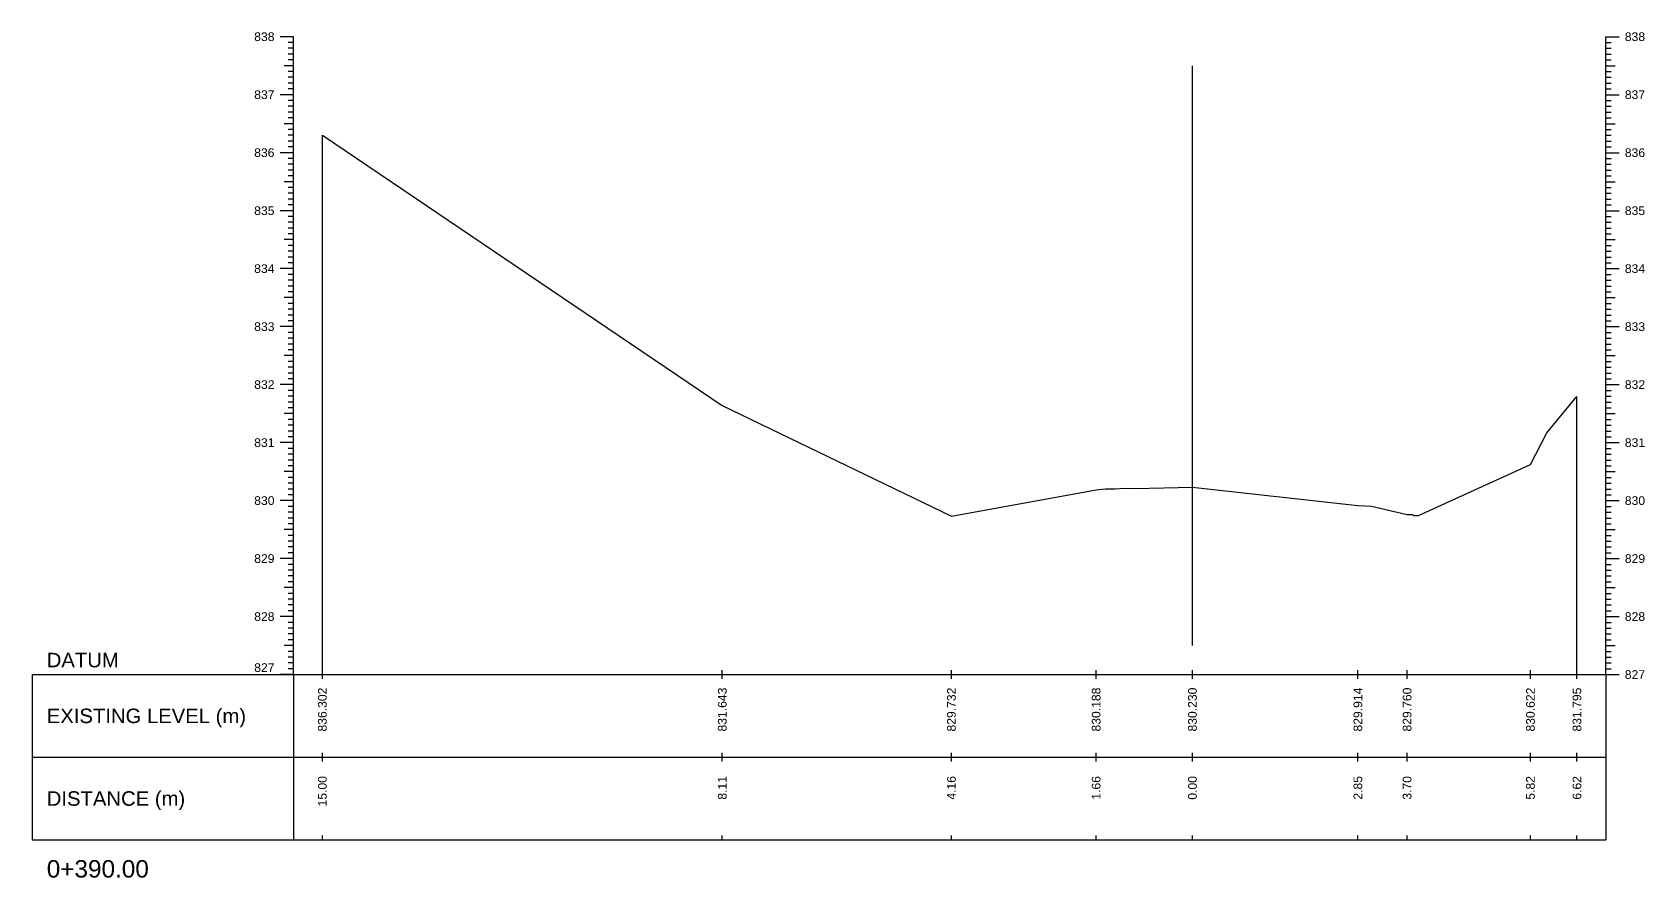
# Model space of a CAD drawing. Header units: millimetres. Extents: x 2757 to 35141, y 547 to 28513.
# Drawn here: x 32429.4 to 32707.3, y 26750.7 to 26896.6 of the extents above; entities that cross this region are included whole.
import ezdxf
from ezdxf.enums import TextEntityAlignment as Align

# ---------------------------------------------------------------- set-up
doc = ezdxf.new("R2010")
doc.units = ezdxf.units.MM
for name, color, linetype in [('CL', 4, 'Continuous'), ('CS_Drawing', 7, 'Continuous'), ('GL', 3, 'Continuous')]:
    doc.layers.add(name, color=color, linetype=linetype)
doc.styles.get("Standard").update_dxf_attribs({"font": 'arial.ttf'})

msp = doc.modelspace()

# ---------------------------------------------------------------- linework, layer by layer
at = {"layer": 'CL', "ltscale": 10}
msp.add_line((32629.35008, 26790.79126), (32629.35008, 26890.79126), dxfattribs=at)
at = {"layer": 'CS_Drawing'}
for p, q in [((32474.35008, 26895.79126), (32472.10008, 26895.79126)), ((32474.35008, 26895.79126), (32472.77508, 26895.79126)), ((32474.35008, 26895.79126), (32473.45008, 26895.79126)), ((32474.35008, 26894.79126), (32473.45008, 26894.79126)), ((32474.35008, 26785.79126), (32474.35008, 26895.79126)), ((32700.58713, 26895.79126), (32702.83713, 26895.79126)), ((32700.58713, 26895.79126), (32702.16213, 26895.79126)), ((32700.58713, 26895.79126), (32701.48713, 26895.79126)), ((32700.58713, 26785.79126), (32700.58713, 26895.79126)), ((32700.58713, 26894.79126), (32701.48713, 26894.79126)), ((32474.35008, 26893.79126), (32473.45008, 26893.79126)), ((32474.35008, 26892.79126), (32473.45008, 26892.79126)), ((32474.35008, 26891.79126), (32473.45008, 26891.79126)), ((32700.58713, 26893.79126), (32701.48713, 26893.79126)), ((32700.58713, 26892.79126), (32701.48713, 26892.79126)), ((32700.58713, 26891.79126), (32701.48713, 26891.79126)), ((32474.35008, 26890.79126), (32472.77508, 26890.79126)), ((32474.35008, 26890.79126), (32473.45008, 26890.79126)), ((32474.35008, 26889.79126), (32473.45008, 26889.79126)), ((32700.58713, 26890.79126), (32702.16213, 26890.79126)), ((32700.58713, 26890.79126), (32701.48713, 26890.79126)), ((32700.58713, 26889.79126), (32701.48713, 26889.79126)), ((32474.35008, 26888.79126), (32473.45008, 26888.79126)), ((32474.35008, 26887.79126), (32473.45008, 26887.79126)), ((32474.35008, 26886.79126), (32473.45008, 26886.79126)), ((32700.58713, 26888.79126), (32701.48713, 26888.79126)), ((32700.58713, 26887.79126), (32701.48713, 26887.79126)), ((32700.58713, 26886.79126), (32701.48713, 26886.79126)), ((32474.35008, 26885.79126), (32472.10008, 26885.79126)), ((32474.35008, 26885.79126), (32472.77508, 26885.79126)), ((32474.35008, 26885.79126), (32473.45008, 26885.79126)), ((32474.35008, 26884.79126), (32473.45008, 26884.79126)), ((32474.35008, 26883.79126), (32473.45008, 26883.79126)), ((32700.58713, 26885.79126), (32702.83713, 26885.79126)), ((32700.58713, 26885.79126), (32702.16213, 26885.79126)), ((32700.58713, 26885.79126), (32701.48713, 26885.79126)), ((32700.58713, 26884.79126), (32701.48713, 26884.79126)), ((32700.58713, 26883.79126), (32701.48713, 26883.79126)), ((32474.35008, 26880.79126), (32472.77508, 26880.79126)), ((32474.35008, 26882.79126), (32473.45008, 26882.79126)), ((32474.35008, 26881.79126), (32473.45008, 26881.79126)), ((32474.35008, 26880.79126), (32473.45008, 26880.79126)), ((32700.58713, 26882.79126), (32701.48713, 26882.79126)), ((32700.58713, 26881.79126), (32701.48713, 26881.79126)), ((32700.58713, 26880.79126), (32702.16213, 26880.79126)), ((32700.58713, 26880.79126), (32701.48713, 26880.79126)), ((32474.35008, 26879.79126), (32473.45008, 26879.79126)), ((32474.35008, 26878.79126), (32473.45008, 26878.79126)), ((32474.35008, 26877.79126), (32473.45008, 26877.79126)), ((32479.35008, 26785.79126), (32479.35008, 26878.81126)), ((32700.58713, 26879.79126), (32701.48713, 26879.79126)), ((32700.58713, 26878.79126), (32701.48713, 26878.79126)), ((32700.58713, 26877.79126), (32701.48713, 26877.79126)), ((32474.35008, 26875.79126), (32472.10008, 26875.79126)), ((32474.35008, 26875.79126), (32472.77508, 26875.79126)), ((32474.35008, 26876.79126), (32473.45008, 26876.79126)), ((32474.35008, 26875.79126), (32473.45008, 26875.79126)), ((32700.58713, 26876.79126), (32701.48713, 26876.79126)), ((32700.58713, 26875.79126), (32702.83713, 26875.79126)), ((32700.58713, 26875.79126), (32702.16213, 26875.79126)), ((32700.58713, 26875.79126), (32701.48713, 26875.79126)), ((32474.35008, 26874.79126), (32473.45008, 26874.79126)), ((32474.35008, 26873.79126), (32473.45008, 26873.79126)), ((32474.35008, 26872.79126), (32473.45008, 26872.79126)), ((32700.58713, 26874.79126), (32701.48713, 26874.79126)), ((32700.58713, 26873.79126), (32701.48713, 26873.79126)), ((32700.58713, 26872.79126), (32701.48713, 26872.79126)), ((32474.35008, 26870.79126), (32472.77508, 26870.79126)), ((32474.35008, 26871.79126), (32473.45008, 26871.79126)), ((32474.35008, 26870.79126), (32473.45008, 26870.79126)), ((32474.35008, 26869.79126), (32473.45008, 26869.79126)), ((32700.58713, 26871.79126), (32701.48713, 26871.79126)), ((32700.58713, 26870.79126), (32702.16213, 26870.79126)), ((32700.58713, 26870.79126), (32701.48713, 26870.79126)), ((32700.58713, 26869.79126), (32701.48713, 26869.79126)), ((32474.35008, 26868.79126), (32473.45008, 26868.79126)), ((32474.35008, 26867.79126), (32473.45008, 26867.79126)), ((32474.35008, 26866.79126), (32473.45008, 26866.79126)), ((32700.58713, 26868.79126), (32701.48713, 26868.79126)), ((32700.58713, 26867.79126), (32701.48713, 26867.79126)), ((32700.58713, 26866.79126), (32701.48713, 26866.79126)), ((32474.35008, 26865.79126), (32472.10008, 26865.79126)), ((32474.35008, 26865.79126), (32472.77508, 26865.79126)), ((32474.35008, 26865.79126), (32473.45008, 26865.79126)), ((32474.35008, 26864.79126), (32473.45008, 26864.79126)), ((32700.58713, 26865.79126), (32702.83713, 26865.79126)), ((32700.58713, 26865.79126), (32702.16213, 26865.79126)), ((32700.58713, 26865.79126), (32701.48713, 26865.79126)), ((32700.58713, 26864.79126), (32701.48713, 26864.79126)), ((32474.35008, 26863.79126), (32473.45008, 26863.79126)), ((32474.35008, 26862.79126), (32473.45008, 26862.79126)), ((32474.35008, 26861.79126), (32473.45008, 26861.79126)), ((32700.58713, 26863.79126), (32701.48713, 26863.79126)), ((32700.58713, 26862.79126), (32701.48713, 26862.79126)), ((32700.58713, 26861.79126), (32701.48713, 26861.79126)), ((32474.35008, 26860.79126), (32472.77508, 26860.79126)), ((32474.35008, 26860.79126), (32473.45008, 26860.79126)), ((32474.35008, 26859.79126), (32473.45008, 26859.79126)), ((32474.35008, 26858.79126), (32473.45008, 26858.79126)), ((32700.58713, 26860.79126), (32702.16213, 26860.79126)), ((32700.58713, 26860.79126), (32701.48713, 26860.79126)), ((32700.58713, 26859.79126), (32701.48713, 26859.79126)), ((32700.58713, 26858.79126), (32701.48713, 26858.79126)), ((32474.35008, 26855.79126), (32472.10008, 26855.79126)), ((32474.35008, 26855.79126), (32472.77508, 26855.79126)), ((32474.35008, 26857.79126), (32473.45008, 26857.79126)), ((32474.35008, 26856.79126), (32473.45008, 26856.79126)), ((32474.35008, 26855.79126), (32473.45008, 26855.79126)), ((32700.58713, 26857.79126), (32701.48713, 26857.79126)), ((32700.58713, 26856.79126), (32701.48713, 26856.79126)), ((32700.58713, 26855.79126), (32702.83713, 26855.79126)), ((32700.58713, 26855.79126), (32702.16213, 26855.79126)), ((32700.58713, 26855.79126), (32701.48713, 26855.79126)), ((32474.35008, 26854.79126), (32473.45008, 26854.79126)), ((32474.35008, 26853.79126), (32473.45008, 26853.79126)), ((32474.35008, 26852.79126), (32473.45008, 26852.79126)), ((32700.58713, 26854.79126), (32701.48713, 26854.79126)), ((32700.58713, 26853.79126), (32701.48713, 26853.79126)), ((32700.58713, 26852.79126), (32701.48713, 26852.79126)), ((32474.35008, 26850.79126), (32472.77508, 26850.79126)), ((32474.35008, 26851.79126), (32473.45008, 26851.79126)), ((32474.35008, 26850.79126), (32473.45008, 26850.79126)), ((32700.58713, 26851.79126), (32701.48713, 26851.79126)), ((32700.58713, 26850.79126), (32702.16213, 26850.79126)), ((32700.58713, 26850.79126), (32701.48713, 26850.79126)), ((32474.35008, 26849.79126), (32473.45008, 26849.79126)), ((32474.35008, 26848.79126), (32473.45008, 26848.79126)), ((32474.35008, 26847.79126), (32473.45008, 26847.79126)), ((32700.58713, 26849.79126), (32701.48713, 26849.79126)), ((32700.58713, 26848.79126), (32701.48713, 26848.79126)), ((32700.58713, 26847.79126), (32701.48713, 26847.79126)), ((32474.35008, 26845.79126), (32472.10008, 26845.79126)), ((32474.35008, 26845.79126), (32472.77508, 26845.79126)), ((32474.35008, 26846.79126), (32473.45008, 26846.79126)), ((32474.35008, 26845.79126), (32473.45008, 26845.79126)), ((32474.35008, 26844.79126), (32473.45008, 26844.79126)), ((32700.58713, 26846.79126), (32701.48713, 26846.79126)), ((32700.58713, 26845.79126), (32702.83713, 26845.79126)), ((32700.58713, 26845.79126), (32702.16213, 26845.79126)), ((32700.58713, 26845.79126), (32701.48713, 26845.79126)), ((32700.58713, 26844.79126), (32701.48713, 26844.79126)), ((32474.35008, 26843.79126), (32473.45008, 26843.79126)), ((32474.35008, 26842.79126), (32473.45008, 26842.79126)), ((32474.35008, 26841.79126), (32473.45008, 26841.79126)), ((32700.58713, 26843.79126), (32701.48713, 26843.79126)), ((32700.58713, 26842.79126), (32701.48713, 26842.79126)), ((32700.58713, 26841.79126), (32701.48713, 26841.79126)), ((32474.35008, 26840.79126), (32472.77508, 26840.79126)), ((32474.35008, 26840.79126), (32473.45008, 26840.79126)), ((32474.35008, 26839.79126), (32473.45008, 26839.79126)), ((32700.58713, 26840.79126), (32702.16213, 26840.79126)), ((32700.58713, 26840.79126), (32701.48713, 26840.79126)), ((32700.58713, 26839.79126), (32701.48713, 26839.79126)), ((32474.35008, 26838.79126), (32473.45008, 26838.79126)), ((32474.35008, 26837.79126), (32473.45008, 26837.79126)), ((32474.35008, 26836.79126), (32473.45008, 26836.79126)), ((32700.58713, 26838.79126), (32701.48713, 26838.79126)), ((32700.58713, 26837.79126), (32701.48713, 26837.79126)), ((32700.58713, 26836.79126), (32701.48713, 26836.79126)), ((32474.35008, 26835.79126), (32472.10008, 26835.79126)), ((32474.35008, 26835.79126), (32472.77508, 26835.79126)), ((32474.35008, 26835.79126), (32473.45008, 26835.79126)), ((32474.35008, 26834.79126), (32473.45008, 26834.79126)), ((32474.35008, 26833.79126), (32473.45008, 26833.79126)), ((32695.58713, 26785.79126), (32695.58713, 26833.74126)), ((32700.58713, 26835.79126), (32702.83713, 26835.79126)), ((32700.58713, 26835.79126), (32702.16213, 26835.79126)), ((32700.58713, 26835.79126), (32701.48713, 26835.79126)), ((32700.58713, 26834.79126), (32701.48713, 26834.79126)), ((32700.58713, 26833.79126), (32701.48713, 26833.79126)), ((32474.35008, 26830.79126), (32472.77508, 26830.79126)), ((32474.35008, 26832.79126), (32473.45008, 26832.79126)), ((32474.35008, 26831.79126), (32473.45008, 26831.79126)), ((32474.35008, 26830.79126), (32473.45008, 26830.79126)), ((32700.58713, 26832.79126), (32701.48713, 26832.79126)), ((32700.58713, 26831.79126), (32701.48713, 26831.79126)), ((32700.58713, 26830.79126), (32702.16213, 26830.79126)), ((32700.58713, 26830.79126), (32701.48713, 26830.79126)), ((32474.35008, 26829.79126), (32473.45008, 26829.79126)), ((32474.35008, 26828.79126), (32473.45008, 26828.79126)), ((32474.35008, 26827.79126), (32473.45008, 26827.79126)), ((32700.58713, 26829.79126), (32701.48713, 26829.79126)), ((32700.58713, 26828.79126), (32701.48713, 26828.79126)), ((32700.58713, 26827.79126), (32701.48713, 26827.79126)), ((32474.35008, 26825.79126), (32472.10008, 26825.79126)), ((32474.35008, 26825.79126), (32472.77508, 26825.79126)), ((32474.35008, 26826.79126), (32473.45008, 26826.79126)), ((32474.35008, 26825.79126), (32473.45008, 26825.79126)), ((32700.58713, 26826.79126), (32701.48713, 26826.79126)), ((32700.58713, 26825.79126), (32702.83713, 26825.79126)), ((32700.58713, 26825.79126), (32702.16213, 26825.79126)), ((32700.58713, 26825.79126), (32701.48713, 26825.79126)), ((32474.35008, 26824.79126), (32473.45008, 26824.79126)), ((32474.35008, 26823.79126), (32473.45008, 26823.79126)), ((32474.35008, 26822.79126), (32473.45008, 26822.79126)), ((32700.58713, 26824.79126), (32701.48713, 26824.79126)), ((32700.58713, 26823.79126), (32701.48713, 26823.79126)), ((32700.58713, 26822.79126), (32701.48713, 26822.79126)), ((32474.35008, 26820.79126), (32472.77508, 26820.79126)), ((32474.35008, 26821.79126), (32473.45008, 26821.79126)), ((32474.35008, 26820.79126), (32473.45008, 26820.79126)), ((32474.35008, 26819.79126), (32473.45008, 26819.79126)), ((32700.58713, 26821.79126), (32701.48713, 26821.79126)), ((32700.58713, 26820.79126), (32702.16213, 26820.79126)), ((32700.58713, 26820.79126), (32701.48713, 26820.79126)), ((32700.58713, 26819.79126), (32701.48713, 26819.79126)), ((32474.35008, 26818.79126), (32473.45008, 26818.79126)), ((32474.35008, 26817.79126), (32473.45008, 26817.79126)), ((32474.35008, 26816.79126), (32473.45008, 26816.79126)), ((32700.58713, 26818.79126), (32701.48713, 26818.79126)), ((32700.58713, 26817.79126), (32701.48713, 26817.79126)), ((32700.58713, 26816.79126), (32701.48713, 26816.79126)), ((32474.35008, 26815.79126), (32472.10008, 26815.79126)), ((32474.35008, 26815.79126), (32472.77508, 26815.79126)), ((32474.35008, 26815.79126), (32473.45008, 26815.79126)), ((32474.35008, 26814.79126), (32473.45008, 26814.79126)), ((32700.58713, 26815.79126), (32702.83713, 26815.79126)), ((32700.58713, 26815.79126), (32702.16213, 26815.79126)), ((32700.58713, 26815.79126), (32701.48713, 26815.79126)), ((32700.58713, 26814.79126), (32701.48713, 26814.79126)), ((32474.35008, 26813.79126), (32473.45008, 26813.79126)), ((32474.35008, 26812.79126), (32473.45008, 26812.79126)), ((32474.35008, 26811.79126), (32473.45008, 26811.79126)), ((32700.58713, 26813.79126), (32701.48713, 26813.79126)), ((32700.58713, 26812.79126), (32701.48713, 26812.79126)), ((32700.58713, 26811.79126), (32701.48713, 26811.79126)), ((32474.35008, 26810.79126), (32472.77508, 26810.79126)), ((32474.35008, 26810.79126), (32473.45008, 26810.79126)), ((32474.35008, 26809.79126), (32473.45008, 26809.79126)), ((32474.35008, 26808.79126), (32473.45008, 26808.79126)), ((32700.58713, 26810.79126), (32702.16213, 26810.79126)), ((32700.58713, 26810.79126), (32701.48713, 26810.79126)), ((32700.58713, 26809.79126), (32701.48713, 26809.79126)), ((32700.58713, 26808.79126), (32701.48713, 26808.79126)), ((32474.35008, 26805.79126), (32472.10008, 26805.79126)), ((32474.35008, 26805.79126), (32472.77508, 26805.79126)), ((32474.35008, 26807.79126), (32473.45008, 26807.79126)), ((32474.35008, 26806.79126), (32473.45008, 26806.79126)), ((32474.35008, 26805.79126), (32473.45008, 26805.79126)), ((32700.58713, 26807.79126), (32701.48713, 26807.79126)), ((32700.58713, 26806.79126), (32701.48713, 26806.79126)), ((32700.58713, 26805.79126), (32702.83713, 26805.79126)), ((32700.58713, 26805.79126), (32702.16213, 26805.79126)), ((32700.58713, 26805.79126), (32701.48713, 26805.79126)), ((32474.35008, 26804.79126), (32473.45008, 26804.79126)), ((32474.35008, 26803.79126), (32473.45008, 26803.79126)), ((32474.35008, 26802.79126), (32473.45008, 26802.79126)), ((32700.58713, 26804.79126), (32701.48713, 26804.79126)), ((32700.58713, 26803.79126), (32701.48713, 26803.79126)), ((32700.58713, 26802.79126), (32701.48713, 26802.79126)), ((32474.35008, 26800.79126), (32472.77508, 26800.79126)), ((32474.35008, 26801.79126), (32473.45008, 26801.79126)), ((32474.35008, 26800.79126), (32473.45008, 26800.79126)), ((32700.58713, 26801.79126), (32701.48713, 26801.79126)), ((32700.58713, 26800.79126), (32702.16213, 26800.79126)), ((32700.58713, 26800.79126), (32701.48713, 26800.79126)), ((32474.35008, 26799.79126), (32473.45008, 26799.79126)), ((32474.35008, 26798.79126), (32473.45008, 26798.79126)), ((32474.35008, 26797.79126), (32473.45008, 26797.79126)), ((32700.58713, 26799.79126), (32701.48713, 26799.79126)), ((32700.58713, 26798.79126), (32701.48713, 26798.79126)), ((32700.58713, 26797.79126), (32701.48713, 26797.79126)), ((32474.35008, 26795.79126), (32472.10008, 26795.79126)), ((32474.35008, 26795.79126), (32472.77508, 26795.79126)), ((32474.35008, 26796.79126), (32473.45008, 26796.79126)), ((32474.35008, 26795.79126), (32473.45008, 26795.79126)), ((32474.35008, 26794.79126), (32473.45008, 26794.79126)), ((32700.58713, 26796.79126), (32701.48713, 26796.79126)), ((32700.58713, 26795.79126), (32702.83713, 26795.79126)), ((32700.58713, 26795.79126), (32702.16213, 26795.79126)), ((32700.58713, 26795.79126), (32701.48713, 26795.79126)), ((32700.58713, 26794.79126), (32701.48713, 26794.79126)), ((32474.35008, 26793.79126), (32473.45008, 26793.79126)), ((32474.35008, 26792.79126), (32473.45008, 26792.79126)), ((32474.35008, 26791.79126), (32473.45008, 26791.79126)), ((32700.58713, 26793.79126), (32701.48713, 26793.79126)), ((32700.58713, 26792.79126), (32701.48713, 26792.79126)), ((32700.58713, 26791.79126), (32701.48713, 26791.79126)), ((32474.35008, 26790.79126), (32472.77508, 26790.79126)), ((32474.35008, 26790.79126), (32473.45008, 26790.79126)), ((32474.35008, 26789.79126), (32473.45008, 26789.79126)), ((32700.58713, 26790.79126), (32702.16213, 26790.79126)), ((32700.58713, 26790.79126), (32701.48713, 26790.79126)), ((32700.58713, 26789.79126), (32701.48713, 26789.79126)), ((32474.35008, 26788.79126), (32473.45008, 26788.79126)), ((32474.35008, 26787.79126), (32473.45008, 26787.79126)), ((32474.35008, 26786.79126), (32473.45008, 26786.79126)), ((32479.35008, 26785.04126), (32479.35008, 26786.54126)), ((32548.27606, 26785.04126), (32548.27606, 26786.54126)), ((32587.76724, 26785.04126), (32587.76724, 26786.54126)), ((32612.71498, 26785.04126), (32612.71498, 26786.54126)), ((32629.31127, 26785.04126), (32629.31127, 26786.54126)), ((32657.83083, 26785.04126), (32657.83083, 26786.54126)), ((32666.31042, 26785.04126), (32666.31042, 26786.54126)), ((32687.56781, 26785.04126), (32687.56781, 26786.54126)), ((32695.58713, 26785.04126), (32695.58713, 26786.54126)), ((32700.58713, 26788.79126), (32701.48713, 26788.79126)), ((32700.58713, 26787.79126), (32701.48713, 26787.79126)), ((32700.58713, 26786.79126), (32701.48713, 26786.79126)), ((32429.35008, 26785.79126), (32474.35008, 26785.79126)), ((32429.35008, 26785.79126), (32429.35008, 26757.29126)), ((32474.35008, 26785.79126), (32472.10008, 26785.79126)), ((32474.35008, 26785.79126), (32472.77508, 26785.79126)), ((32474.35008, 26785.79126), (32473.45008, 26785.79126)), ((32474.35008, 26785.79126), (32700.58713, 26785.79126)), ((32474.35008, 26785.79126), (32474.35008, 26757.29126)), ((32700.58713, 26785.79126), (32702.83713, 26785.79126)), ((32700.58713, 26785.79126), (32702.16213, 26785.79126)), ((32700.58713, 26785.79126), (32701.48713, 26785.79126)), ((32700.58713, 26785.79126), (32700.58713, 26757.29126)), ((32479.35008, 26770.79126), (32479.35008, 26772.29126)), ((32548.27606, 26770.79126), (32548.27606, 26772.29126)), ((32587.76724, 26770.79126), (32587.76724, 26772.29126)), ((32612.71498, 26770.79126), (32612.71498, 26772.29126)), ((32629.31127, 26770.79126), (32629.31127, 26772.29126)), ((32657.83083, 26770.79126), (32657.83083, 26772.29126)), ((32666.31042, 26770.79126), (32666.31042, 26772.29126)), ((32687.56781, 26770.79126), (32687.56781, 26772.29126)), ((32695.58713, 26770.79126), (32695.58713, 26772.29126)), ((32429.35008, 26771.54126), (32474.35008, 26771.54126)), ((32474.35008, 26771.54126), (32700.58713, 26771.54126)), ((32474.35008, 26771.54126), (32700.58713, 26771.54126)), ((32429.35008, 26757.29126), (32474.35008, 26757.29126)), ((32474.35008, 26757.29126), (32700.58713, 26757.29126)), ((32479.35008, 26757.29126), (32479.35008, 26758.04126)), ((32548.27606, 26757.29126), (32548.27606, 26758.04126)), ((32587.76724, 26757.29126), (32587.76724, 26758.04126)), ((32612.71498, 26757.29126), (32612.71498, 26758.04126)), ((32629.31127, 26757.29126), (32629.31127, 26758.04126)), ((32657.83083, 26757.29126), (32657.83083, 26758.04126)), ((32666.31042, 26757.29126), (32666.31042, 26758.04126)), ((32687.56781, 26757.29126), (32687.56781, 26758.04126)), ((32695.58713, 26757.29126), (32695.58713, 26758.04126))]:
    msp.add_line(p, q, dxfattribs=at)
at = {"layer": 'GL'}
msp.add_lwpolyline([(32479.35008, 26878.81126), (32548.27606, 26832.22126), (32587.76724, 26813.11126), (32612.71498, 26817.67126), (32614.33143, 26817.82126), (32615.98398, 26817.83126), (32617.5688, 26817.91126), (32619.3851, 26817.90126), (32629.31127, 26818.09126), (32657.83083, 26814.93126), (32659.00868, 26814.90126), (32660.15701, 26814.81126), (32666.31042, 26813.39126), (32666.74912, 26813.42126), (32667.22779, 26813.37126), (32667.43214, 26813.23126), (32668.29773, 26813.24126), (32687.56781, 26822.01126), (32690.37132, 26827.45126), (32695.58713, 26833.74126)], dxfattribs=at)

# ---------------------------------------------------------------- texts
at = {"layer": 'CS_Drawing'}
for s, p in [('838', (32471.10008, 26895.79126)), ('837', (32471.10008, 26885.79126)), ('836', (32471.10008, 26875.79126)), ('835', (32471.10008, 26865.79126)), ('834', (32471.10008, 26855.79126)), ('833', (32471.10008, 26845.79126)), ('832', (32471.10008, 26835.79126)), ('831', (32471.10008, 26825.79126)), ('830', (32471.10008, 26815.79126)), ('829', (32471.10008, 26805.79126)), ('828', (32471.10008, 26795.79126))]:
    msp.add_text(s, height=1.5, dxfattribs=at).set_placement(p, align=Align.MIDDLE_RIGHT)
for s, height, p in [('838', 1.5, (32703.83713, 26895.79126)), ('837', 1.5, (32703.83713, 26885.79126)), ('836', 1.5, (32703.83713, 26875.79126)), ('835', 1.5, (32703.83713, 26865.79126)), ('834', 1.5, (32703.83713, 26855.79126)), ('833', 1.5, (32703.83713, 26845.79126)), ('832', 1.5, (32703.83713, 26835.79126)), ('831', 1.5, (32703.83713, 26825.79126)), ('830', 1.5, (32703.83713, 26815.79126)), ('829', 1.5, (32703.83713, 26805.79126)), ('828', 1.5, (32703.83713, 26795.79126)), ('DATUM', 2.5, (32431.85008, 26788.29126)), ('827', 1.5, (32703.83713, 26785.79126)), ('827', 1.5, (32703.83713, 26785.79126)), ('EXISTING LEVEL (m)', 2.5, (32431.85008, 26778.66626)), ('DISTANCE (m)', 2.5, (32431.85008, 26764.41626)), ('0+390.00', 3, (32431.85008, 26752.29126))]:
    msp.add_text(s, height=height, dxfattribs=at).set_placement(p, align=Align.MIDDLE_LEFT)
msp.add_text('827', height=1.5, dxfattribs=at).set_placement((32471.10008, 26786.24126), align=Align.RIGHT)
for s, p in [('836.302', (32479.35008, 26783.54126)), ('831.643', (32548.27606, 26783.54126)), ('829.732', (32587.76724, 26783.54126)), ('830.188', (32612.71498, 26783.54126)), ('830.230', (32629.31127, 26783.54126)), ('829.914', (32657.83083, 26783.54126)), ('829.760', (32666.31042, 26783.54126)), ('830.622', (32687.56781, 26783.54126)), ('831.795', (32695.58713, 26783.54126)), ('15.00', (32479.35008, 26768.29126)), ('8.11', (32548.27606, 26768.29126)), ('4.16', (32587.76724, 26768.29126)), ('1.66', (32612.71498, 26768.29126)), ('0.00', (32629.31127, 26768.29126)), ('2.85', (32657.83083, 26768.29126)), ('3.70', (32666.31042, 26768.29126)), ('5.82', (32687.56781, 26768.29126)), ('6.62', (32695.58713, 26768.29126))]:
    msp.add_text(s, height=1.5, rotation=90, dxfattribs=at).set_placement(p, align=Align.MIDDLE_RIGHT)

doc.saveas('drawing.dxf')
